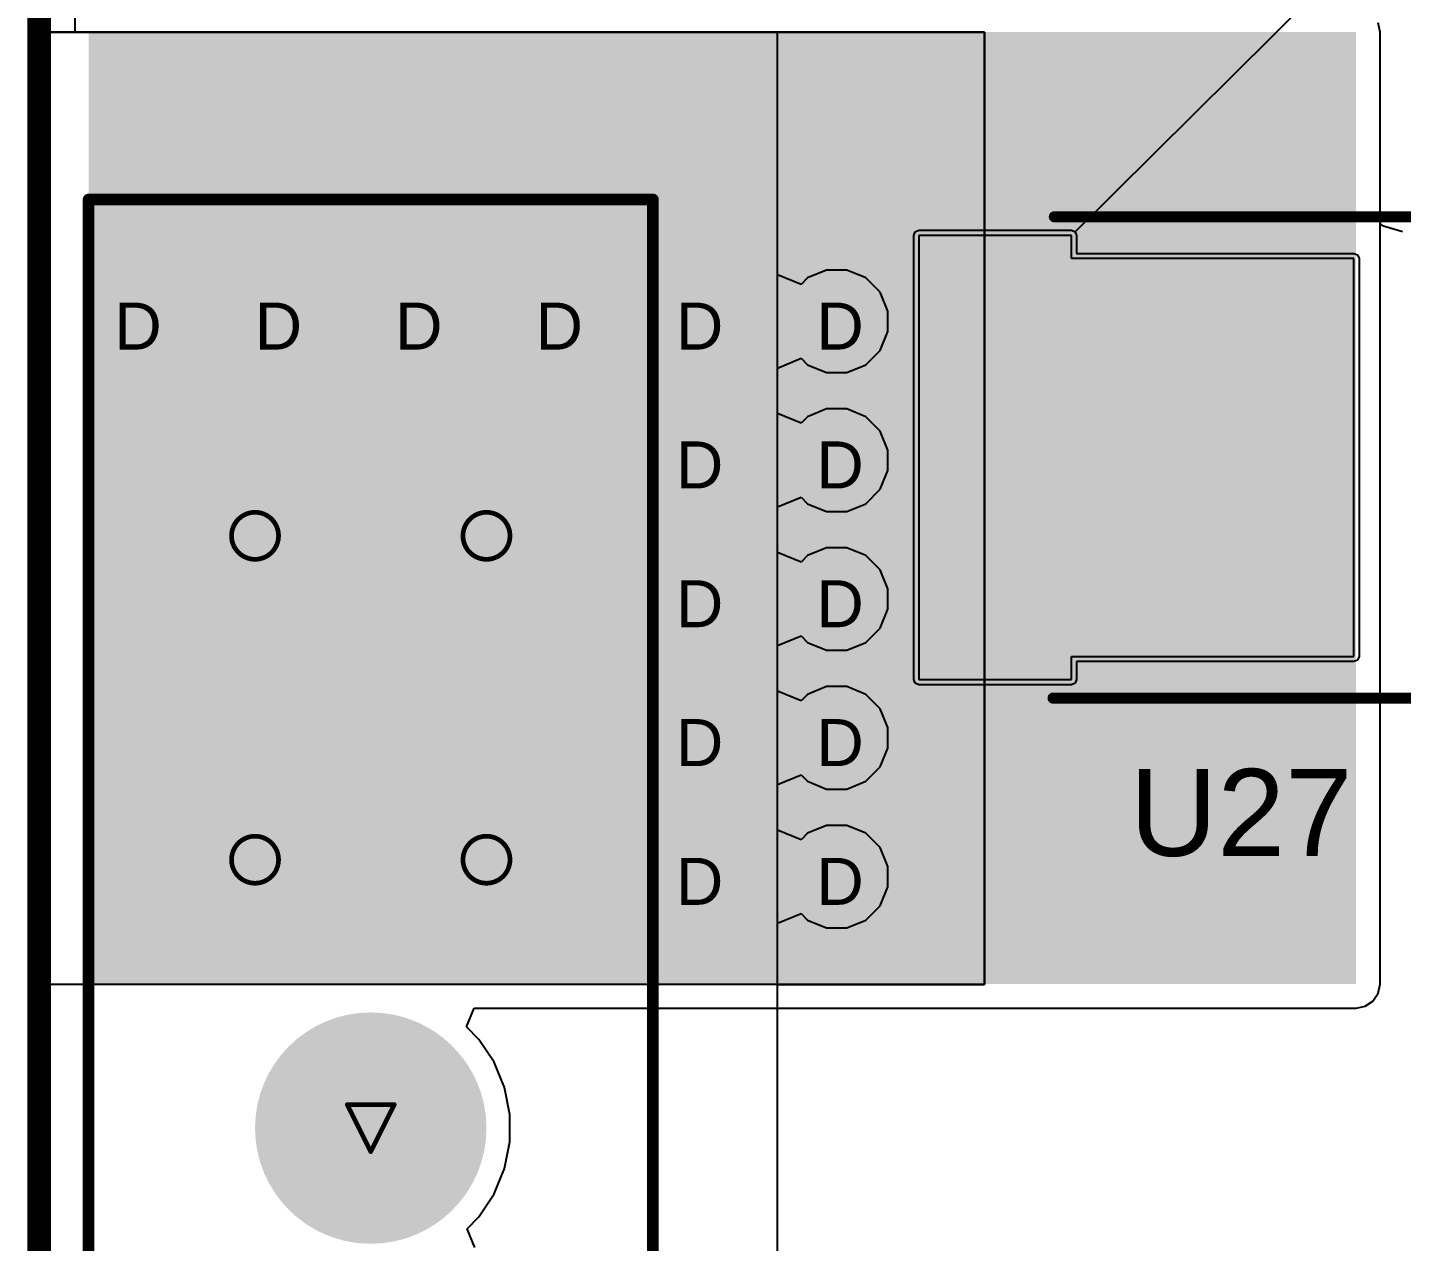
# Model space of a CAD drawing. Header units: inches. Extents: x 0 to 5401, y 0 to 5414.
# Drawn here: x -0.13 to 14.72, y 59.27 to 72.39 of the extents above; entities that cross this region are included whole.
import ezdxf

# ---------------------------------------------------------------- set-up
doc = ezdxf.new("R2010")
doc.units = ezdxf.units.IN
for name, color, linetype in [('Board Outline', 216, 'Continuous'), ('Bottom Layer', 5, 'Continuous'), ('Bottom Solder', 6, 'Continuous'), ('Drill Drawing', 1, 'Continuous'), ('Layer 1', 16, 'Continuous'), ('Layer 2', 76, 'Continuous'), ('Multi-Layer', 9, 'Continuous'), ('Pad Holes', 156, 'Continuous'), ('Top Layer', 1, 'Continuous'), ('Top Overlay', 2, 'Continuous'), ('Top Paste', 8, 'Continuous'), ('Top Solder', 216, 'Continuous'), ('Via Holes', 16, 'Continuous')]:
    doc.layers.add(name, color=color, linetype=linetype)
doc.styles.add('Arial', font='', dxfattribs={"height": 0.2})
doc.styles.get('Arial').set_extended_font_data('Arial')

# ---------------------------------------------------------------- blocks, each defined once
blk = doc.blocks.new('P____PAK_SO_8_1')
at = {"layer": 'Top Layer'}
for points in [[(1.11, 2.693), (1.11, 2.083), (0.515, 2.083), (0.515, 2.693)], [(2.467, -0.5), (1.467, -0.5), (1.467, 0.5), (2.467, 0.5)], [(0.515, -2.693), (0.515, -2.083), (1.11, -2.083), (1.11, -2.693)]]:
    blk.add_hatch(color=1, dxfattribs=at).paths.add_polyline_path(points)
at = {"layer": 'Top Paste'}
for points in [[(1.11, 2.693), (1.11, 2.083), (0.515, 2.083), (0.515, 2.693)], [(2.467, -0.5), (1.467, -0.5), (1.467, 0.5), (2.467, 0.5)], [(0.515, -2.693), (0.515, -2.083), (1.11, -2.083), (1.11, -2.693)]]:
    blk.add_hatch(color=8, dxfattribs=at).paths.add_polyline_path(points)
at = {"layer": 'Top Solder'}
for points in [[(1.161, 2.743), (1.161, 2.032), (0.464, 2.032), (0.464, 2.743)], [(2.569, -0.602), (1.366, -0.602), (1.366, 0.602), (2.569, 0.602)], [(0.464, -2.743), (0.464, -2.032), (1.161, -2.032), (1.161, -2.743)]]:
    blk.add_hatch(color=216, dxfattribs=at).paths.add_polyline_path(points)
at = {"layer": 'Top Layer'}
for p, q in [((4.317, 2.4), (2.667, 2.4)), ((2.667, 2.4), (2.667, 2.15)), ((4.317, -2.4), (4.317, 2.4)), ((2.667, 2.15), (-0.383, 2.15)), ((-0.383, 2.15), (-0.383, -2.15)), ((-0.383, -2.15), (2.667, -2.15)), ((2.667, -2.15), (2.667, -2.4)), ((2.667, -2.4), (4.317, -2.4)), ((4.317, -2.4), (4.317, -2.4))]:
    blk.add_line(p, q, dxfattribs=at)
at = {"layer": 'Top Overlay'}
for points in [[(2.853, 2.601, 0.12, 0.12, 0), (-1.447, 2.601, 0.12, 0.12, 0)], [(2.867, 2.6, 0.12, 0.12, 0), (2.853, 2.601, 0.12, 0.12, 0)], [(2.853, -2.601, 0.12, 0.12, 0), (-1.447, -2.601, 0.12, 0.12, 0)], [(2.853, -2.601, 0.12, 0.12, 0), (2.817, -2.6, 0.12, 0.12, 0)]]:
    blk.add_lwpolyline(points, format="xyseb", dxfattribs=at)
for points in [[(2.823, 2.601, 0.06, 0.06, 1), (2.883, 2.601, 0.06, 0.06, 1)], [(2.823, 2.601, 0.06, 0.06, 1), (2.883, 2.601, 0.06, 0.06, 1)], [(2.837, 2.6, 0.06, 0.06, 1), (2.897, 2.6, 0.06, 0.06, 1)], [(2.787, -2.6, 0.06, 0.06, 1), (2.847, -2.6, 0.06, 0.06, 1)], [(2.823, -2.601, 0.06, 0.06, 1), (2.883, -2.601, 0.06, 0.06, 1)], [(2.823, -2.601, 0.06, 0.06, 1), (2.883, -2.601, 0.06, 0.06, 1)]]:
    blk.add_lwpolyline(points, format="xyseb", close=True, dxfattribs=at)
at = {"layer": 'Top Solder'}
for p, q in [((2.612, 2.4), (2.629, 2.439)), ((2.612, 2.205), (2.612, 2.4)), ((2.629, 2.439), (2.667, 2.455)), ((2.667, 2.455), (4.317, 2.455)), ((4.317, 2.455), (4.356, 2.439)), ((4.356, 2.439), (4.372, 2.4)), ((4.372, 2.4), (4.372, -2.4)), ((-0.438, 2.15), (-0.421, 2.189)), ((-0.438, -2.15), (-0.438, 2.15)), ((-0.421, 2.189), (-0.383, 2.205)), ((-0.383, 2.205), (2.612, 2.205)), ((-0.421, -2.189), (-0.438, -2.15)), ((-0.383, -2.205), (-0.421, -2.189)), ((2.612, -2.205), (-0.383, -2.205)), ((2.612, -2.4), (2.612, -2.205)), ((2.629, -2.439), (-5387.451, -5346.576)), ((2.629, -2.439), (2.612, -2.4)), ((2.667, -2.455), (2.629, -2.439)), ((4.317, -2.455), (2.667, -2.455)), ((4.356, -2.439), (4.317, -2.455)), ((4.372, -2.4), (4.356, -2.439))]:
    blk.add_line(p, q, dxfattribs=at)
blk = doc.blocks.new('178_6165_0002_4')
at = {"layer": 'Bottom Layer'}
blk.add_hatch(color=5, dxfattribs=at).paths.add_polyline_path([(-7.5, 2.35), (-5.3, 2.35), (-5.3, 0.15), (-7.5, 0.15)])
h = blk.add_hatch(color=5, dxfattribs=at)
edge = h.paths.add_edge_path()
edge.add_arc((-2.9, 1.25), 1.1, 0, 360)
h = blk.add_hatch(color=5, dxfattribs=at)
edge = h.paths.add_edge_path()
edge.add_arc((2.9, 1.25), 1.1, 0, 360)
h = blk.add_hatch(color=5, dxfattribs=at)
edge = h.paths.add_edge_path()
edge.add_arc((6.4, 1.25), 1.1, 0, 360)
h = blk.add_hatch(color=5, dxfattribs=at)
edge = h.paths.add_edge_path()
edge.add_arc((-6.4, -1.25), 1.1, 0, 360)
h = blk.add_hatch(color=5, dxfattribs=at)
edge = h.paths.add_edge_path()
edge.add_arc((-2.9, -1.25), 1.1, 0, 360)
h = blk.add_hatch(color=5, dxfattribs=at)
edge = h.paths.add_edge_path()
edge.add_arc((2.9, -1.25), 1.1, 0, 360)
h = blk.add_hatch(color=5, dxfattribs=at)
edge = h.paths.add_edge_path()
edge.add_arc((6.4, -1.25), 1.1, 0, 360)
at = {"layer": 'Bottom Solder'}
blk.add_hatch(color=6, dxfattribs=at).paths.add_polyline_path([(-7.551, 2.401), (-5.249, 2.401), (-5.249, 0.099), (-7.551, 0.099)])
h = blk.add_hatch(color=6, dxfattribs=at)
edge = h.paths.add_edge_path()
edge.add_arc((-2.9, 1.25), 1.151, 0, 360)
h = blk.add_hatch(color=6, dxfattribs=at)
edge = h.paths.add_edge_path()
edge.add_arc((2.9, 1.25), 1.151, 0, 360)
h = blk.add_hatch(color=6, dxfattribs=at)
edge = h.paths.add_edge_path()
edge.add_arc((6.4, 1.25), 1.151, 0, 360)
h = blk.add_hatch(color=6, dxfattribs=at)
edge = h.paths.add_edge_path()
edge.add_arc((0, 0), 0.102, 0, 360)
h = blk.add_hatch(color=6, dxfattribs=at)
edge = h.paths.add_edge_path()
edge.add_arc((-6.4, -1.25), 1.151, 0, 360)
h = blk.add_hatch(color=6, dxfattribs=at)
edge = h.paths.add_edge_path()
edge.add_arc((-2.9, -1.25), 1.151, 0, 360)
h = blk.add_hatch(color=6, dxfattribs=at)
edge = h.paths.add_edge_path()
edge.add_arc((2.9, -1.25), 1.151, 0, 360)
h = blk.add_hatch(color=6, dxfattribs=at)
edge = h.paths.add_edge_path()
edge.add_arc((6.4, -1.25), 1.151, 0, 360)
at = {"layer": 'Layer 1'}
blk.add_hatch(color=16, dxfattribs=at).paths.add_polyline_path([(-7.5, 2.35), (-5.3, 2.35), (-5.3, 0.15), (-7.5, 0.15)])
h = blk.add_hatch(color=16, dxfattribs=at)
edge = h.paths.add_edge_path()
edge.add_arc((-2.9, 1.25), 1.1, 0, 360)
h = blk.add_hatch(color=16, dxfattribs=at)
edge = h.paths.add_edge_path()
edge.add_arc((2.9, 1.25), 1.1, 0, 360)
h = blk.add_hatch(color=16, dxfattribs=at)
edge = h.paths.add_edge_path()
edge.add_arc((6.4, 1.25), 1.1, 0, 360)
h = blk.add_hatch(color=16, dxfattribs=at)
edge = h.paths.add_edge_path()
edge.add_arc((-6.4, -1.25), 1.1, 0, 360)
h = blk.add_hatch(color=16, dxfattribs=at)
edge = h.paths.add_edge_path()
edge.add_arc((-2.9, -1.25), 1.1, 0, 360)
h = blk.add_hatch(color=16, dxfattribs=at)
edge = h.paths.add_edge_path()
edge.add_arc((2.9, -1.25), 1.1, 0, 360)
h = blk.add_hatch(color=16, dxfattribs=at)
edge = h.paths.add_edge_path()
edge.add_arc((6.4, -1.25), 1.1, 0, 360)
at = {"layer": 'Layer 2'}
blk.add_hatch(color=76, dxfattribs=at).paths.add_polyline_path([(-7.5, 2.35), (-5.3, 2.35), (-5.3, 0.15), (-7.5, 0.15)])
h = blk.add_hatch(color=76, dxfattribs=at)
edge = h.paths.add_edge_path()
edge.add_arc((-2.9, 1.25), 1.1, 0, 360)
h = blk.add_hatch(color=76, dxfattribs=at)
edge = h.paths.add_edge_path()
edge.add_arc((2.9, 1.25), 1.1, 0, 360)
h = blk.add_hatch(color=76, dxfattribs=at)
edge = h.paths.add_edge_path()
edge.add_arc((6.4, 1.25), 1.1, 0, 360)
h = blk.add_hatch(color=76, dxfattribs=at)
edge = h.paths.add_edge_path()
edge.add_arc((-6.4, -1.25), 1.1, 0, 360)
h = blk.add_hatch(color=76, dxfattribs=at)
edge = h.paths.add_edge_path()
edge.add_arc((-2.9, -1.25), 1.1, 0, 360)
h = blk.add_hatch(color=76, dxfattribs=at)
edge = h.paths.add_edge_path()
edge.add_arc((2.9, -1.25), 1.1, 0, 360)
h = blk.add_hatch(color=76, dxfattribs=at)
edge = h.paths.add_edge_path()
edge.add_arc((6.4, -1.25), 1.1, 0, 360)
at = {"layer": 'Multi-Layer'}
blk.add_hatch(color=9, dxfattribs=at).paths.add_polyline_path([(-7.5, 2.35), (-5.3, 2.35), (-5.3, 0.15), (-7.5, 0.15)])
h = blk.add_hatch(color=9, dxfattribs=at)
edge = h.paths.add_edge_path()
edge.add_arc((-2.9, 1.25), 1.1, 0, 360)
h = blk.add_hatch(color=9, dxfattribs=at)
edge = h.paths.add_edge_path()
edge.add_arc((2.9, 1.25), 1.1, 0, 360)
h = blk.add_hatch(color=9, dxfattribs=at)
edge = h.paths.add_edge_path()
edge.add_arc((6.4, 1.25), 1.1, 0, 360)
h = blk.add_hatch(color=9, dxfattribs=at)
edge = h.paths.add_edge_path()
edge.add_arc((-6.4, -1.25), 1.1, 0, 360)
h = blk.add_hatch(color=9, dxfattribs=at)
edge = h.paths.add_edge_path()
edge.add_arc((-2.9, -1.25), 1.1, 0, 360)
h = blk.add_hatch(color=9, dxfattribs=at)
edge = h.paths.add_edge_path()
edge.add_arc((2.9, -1.25), 1.1, 0, 360)
h = blk.add_hatch(color=9, dxfattribs=at)
edge = h.paths.add_edge_path()
edge.add_arc((6.4, -1.25), 1.1, 0, 360)
at = {"layer": 'Pad Holes'}
h = blk.add_hatch(color=7, dxfattribs=at)
edge = h.paths.add_edge_path()
edge.add_arc((-6.4, 1.25), 0.75, 0, 360)
h = blk.add_hatch(color=7, dxfattribs=at)
edge = h.paths.add_edge_path()
edge.add_arc((-2.9, 1.25), 0.75, 0, 360)
h = blk.add_hatch(color=7, dxfattribs=at)
edge = h.paths.add_edge_path()
edge.add_arc((2.9, 1.25), 0.75, 0, 360)
h = blk.add_hatch(color=7, dxfattribs=at)
edge = h.paths.add_edge_path()
edge.add_arc((6.4, 1.25), 0.75, 0, 360)
h = blk.add_hatch(color=7, dxfattribs=at)
edge = h.paths.add_edge_path()
edge.add_arc((0, 0), 1.25, 0, 360)
h = blk.add_hatch(color=7, dxfattribs=at)
edge = h.paths.add_edge_path()
edge.add_arc((-6.4, -1.25), 0.75, 0, 360)
h = blk.add_hatch(color=7, dxfattribs=at)
edge = h.paths.add_edge_path()
edge.add_arc((-2.9, -1.25), 0.75, 0, 360)
h = blk.add_hatch(color=7, dxfattribs=at)
edge = h.paths.add_edge_path()
edge.add_arc((2.9, -1.25), 0.75, 0, 360)
h = blk.add_hatch(color=7, dxfattribs=at)
edge = h.paths.add_edge_path()
edge.add_arc((6.4, -1.25), 0.75, 0, 360)
at = {"layer": 'Top Layer'}
blk.add_hatch(color=1, dxfattribs=at).paths.add_polyline_path([(-7.5, 2.35), (-5.3, 2.35), (-5.3, 0.15), (-7.5, 0.15)])
h = blk.add_hatch(color=1, dxfattribs=at)
edge = h.paths.add_edge_path()
edge.add_arc((-2.9, 1.25), 1.1, 0, 360)
h = blk.add_hatch(color=1, dxfattribs=at)
edge = h.paths.add_edge_path()
edge.add_arc((2.9, 1.25), 1.1, 0, 360)
h = blk.add_hatch(color=1, dxfattribs=at)
edge = h.paths.add_edge_path()
edge.add_arc((6.4, 1.25), 1.1, 0, 360)
h = blk.add_hatch(color=1, dxfattribs=at)
edge = h.paths.add_edge_path()
edge.add_arc((-6.4, -1.25), 1.1, 0, 360)
h = blk.add_hatch(color=1, dxfattribs=at)
edge = h.paths.add_edge_path()
edge.add_arc((-2.9, -1.25), 1.1, 0, 360)
h = blk.add_hatch(color=1, dxfattribs=at)
edge = h.paths.add_edge_path()
edge.add_arc((2.9, -1.25), 1.1, 0, 360)
h = blk.add_hatch(color=1, dxfattribs=at)
edge = h.paths.add_edge_path()
edge.add_arc((6.4, -1.25), 1.1, 0, 360)
at = {"layer": 'Top Solder'}
blk.add_hatch(color=216, dxfattribs=at).paths.add_polyline_path([(-7.551, 2.401), (-5.249, 2.401), (-5.249, 0.099), (-7.551, 0.099)])
h = blk.add_hatch(color=216, dxfattribs=at)
edge = h.paths.add_edge_path()
edge.add_arc((-2.9, 1.25), 1.151, 0, 360)
h = blk.add_hatch(color=216, dxfattribs=at)
edge = h.paths.add_edge_path()
edge.add_arc((2.9, 1.25), 1.151, 0, 360)
h = blk.add_hatch(color=216, dxfattribs=at)
edge = h.paths.add_edge_path()
edge.add_arc((6.4, 1.25), 1.151, 0, 360)
h = blk.add_hatch(color=216, dxfattribs=at)
edge = h.paths.add_edge_path()
edge.add_arc((0, 0), 0.102, 0, 360)
h = blk.add_hatch(color=216, dxfattribs=at)
edge = h.paths.add_edge_path()
edge.add_arc((-6.4, -1.25), 1.151, 0, 360)
h = blk.add_hatch(color=216, dxfattribs=at)
edge = h.paths.add_edge_path()
edge.add_arc((-2.9, -1.25), 1.151, 0, 360)
h = blk.add_hatch(color=216, dxfattribs=at)
edge = h.paths.add_edge_path()
edge.add_arc((2.9, -1.25), 1.151, 0, 360)
h = blk.add_hatch(color=216, dxfattribs=at)
edge = h.paths.add_edge_path()
edge.add_arc((6.4, -1.25), 1.151, 0, 360)
at = {"layer": 'Top Overlay'}
for points in [[(-10.033, 3.048, 0.127, 0.127, 0), (-10.033, -3.048, 0.127, 0.127, 0)], [(-10.033, 3.048, 0.127, 0.127, 0), (10.033, 3.048, 0.127, 0.127, 0)], [(10.033, 3.048, 0.127, 0.127, 0), (10.033, -3.048, 0.127, 0.127, 0)], [(-10.033, -3.048, 0.127, 0.127, 0), (10.033, -3.048, 0.127, 0.127, 0)]]:
    blk.add_lwpolyline(points, format="xyseb", dxfattribs=at)
for points in [[(-10.065, 3.048, 0.0635, 0.0635, 1), (-10.001, 3.048, 0.0635, 0.0635, 1)], [(-10.065, 3.048, 0.0635, 0.0635, 1), (-10.001, 3.048, 0.0635, 0.0635, 1)], [(10.001, 3.048, 0.0635, 0.0635, 1), (10.065, 3.048, 0.0635, 0.0635, 1)], [(10.001, 3.048, 0.0635, 0.0635, 1), (10.065, 3.048, 0.0635, 0.0635, 1)], [(-10.065, -3.048, 0.0635, 0.0635, 1), (-10.001, -3.048, 0.0635, 0.0635, 1)], [(-10.065, -3.048, 0.0635, 0.0635, 1), (-10.001, -3.048, 0.0635, 0.0635, 1)], [(10.001, -3.048, 0.0635, 0.0635, 1), (10.065, -3.048, 0.0635, 0.0635, 1)], [(10.001, -3.048, 0.0635, 0.0635, 1), (10.065, -3.048, 0.0635, 0.0635, 1)]]:
    blk.add_lwpolyline(points, format="xyseb", close=True, dxfattribs=at)
at = {"layer": 'Top Overlay', "style": 'Arial'}
blk.add_text('1', height=0.8, dxfattribs=at).set_placement((-8.128, 1.041))

msp = doc.modelspace()

# ---------------------------------------------------------------- hatches: boundary and pattern name
at = {"layer": 'Bottom Layer'}
msp.add_hatch(color=5, dxfattribs=at).paths.add_polyline_path([(0.533, 62.052), (14.224, 62.052), (14.224, 72.339), (0.533, 72.339)])
h = msp.add_hatch(color=5, dxfattribs=at)
edge = h.paths.add_edge_path()
edge.add_arc((1.031, 69.213), 0.3, 0, 360)
h = msp.add_hatch(color=5, dxfattribs=at)
edge = h.paths.add_edge_path()
edge.add_arc((2.547, 69.213), 0.3, 0, 360)
h = msp.add_hatch(color=5, dxfattribs=at)
edge = h.paths.add_edge_path()
edge.add_arc((4.064, 69.213), 0.3, 0, 360)
h = msp.add_hatch(color=5, dxfattribs=at)
edge = h.paths.add_edge_path()
edge.add_arc((5.581, 69.213), 0.3, 0, 360)
h = msp.add_hatch(color=5, dxfattribs=at)
edge = h.paths.add_edge_path()
edge.add_arc((7.098, 69.213), 0.3, 0, 360)
h = msp.add_hatch(color=5, dxfattribs=at)
edge = h.paths.add_edge_path()
edge.add_arc((8.614, 69.213), 0.3, 0, 360)
h = msp.add_hatch(color=5, dxfattribs=at)
edge = h.paths.add_edge_path()
edge.add_arc((7.098, 67.713), 0.3, 0, 360)
h = msp.add_hatch(color=5, dxfattribs=at)
edge = h.paths.add_edge_path()
edge.add_arc((8.614, 67.713), 0.3, 0, 360)
h = msp.add_hatch(color=5, dxfattribs=at)
edge = h.paths.add_edge_path()
edge.add_arc((7.098, 66.213), 0.3, 0, 360)
h = msp.add_hatch(color=5, dxfattribs=at)
edge = h.paths.add_edge_path()
edge.add_arc((8.614, 66.213), 0.3, 0, 360)
h = msp.add_hatch(color=5, dxfattribs=at)
edge = h.paths.add_edge_path()
edge.add_arc((7.098, 64.713), 0.3, 0, 360)
h = msp.add_hatch(color=5, dxfattribs=at)
edge = h.paths.add_edge_path()
edge.add_arc((8.614, 64.713), 0.3, 0, 360)
h = msp.add_hatch(color=5, dxfattribs=at)
edge = h.paths.add_edge_path()
edge.add_arc((7.098, 63.213), 0.3, 0, 360)
h = msp.add_hatch(color=5, dxfattribs=at)
edge = h.paths.add_edge_path()
edge.add_arc((8.614, 63.213), 0.3, 0, 360)
at = {"layer": 'Bottom Solder'}
h = msp.add_hatch(color=6, dxfattribs=at)
edge = h.paths.add_edge_path()
edge.add_arc((1.031, 69.213), 0.402, 0, 360)
h = msp.add_hatch(color=6, dxfattribs=at)
edge = h.paths.add_edge_path()
edge.add_arc((2.547, 69.213), 0.402, 0, 360)
h = msp.add_hatch(color=6, dxfattribs=at)
edge = h.paths.add_edge_path()
edge.add_arc((4.064, 69.213), 0.402, 0, 360)
h = msp.add_hatch(color=6, dxfattribs=at)
edge = h.paths.add_edge_path()
edge.add_arc((5.581, 69.213), 0.402, 0, 360)
h = msp.add_hatch(color=6, dxfattribs=at)
edge = h.paths.add_edge_path()
edge.add_arc((7.098, 69.213), 0.402, 0, 360)
h = msp.add_hatch(color=6, dxfattribs=at)
edge = h.paths.add_edge_path()
edge.add_arc((8.614, 69.213), 0.402, 0, 360)
h = msp.add_hatch(color=6, dxfattribs=at)
edge = h.paths.add_edge_path()
edge.add_arc((7.098, 67.713), 0.402, 0, 360)
h = msp.add_hatch(color=6, dxfattribs=at)
edge = h.paths.add_edge_path()
edge.add_arc((8.614, 67.713), 0.402, 0, 360)
h = msp.add_hatch(color=6, dxfattribs=at)
edge = h.paths.add_edge_path()
edge.add_arc((7.098, 66.213), 0.402, 0, 360)
h = msp.add_hatch(color=6, dxfattribs=at)
edge = h.paths.add_edge_path()
edge.add_arc((8.614, 66.213), 0.402, 0, 360)
h = msp.add_hatch(color=6, dxfattribs=at)
edge = h.paths.add_edge_path()
edge.add_arc((7.098, 64.713), 0.402, 0, 360)
h = msp.add_hatch(color=6, dxfattribs=at)
edge = h.paths.add_edge_path()
edge.add_arc((8.614, 64.713), 0.402, 0, 360)
h = msp.add_hatch(color=6, dxfattribs=at)
edge = h.paths.add_edge_path()
edge.add_arc((7.098, 63.213), 0.402, 0, 360)
h = msp.add_hatch(color=6, dxfattribs=at)
edge = h.paths.add_edge_path()
edge.add_arc((8.614, 63.213), 0.402, 0, 360)
at = {"layer": 'Layer 1'}
h = msp.add_hatch(color=16, dxfattribs=at)
edge = h.paths.add_edge_path()
edge.add_arc((1.031, 69.213), 0.3, 0, 360)
h = msp.add_hatch(color=16, dxfattribs=at)
edge = h.paths.add_edge_path()
edge.add_arc((2.547, 69.213), 0.3, 0, 360)
h = msp.add_hatch(color=16, dxfattribs=at)
edge = h.paths.add_edge_path()
edge.add_arc((4.064, 69.213), 0.3, 0, 360)
h = msp.add_hatch(color=16, dxfattribs=at)
edge = h.paths.add_edge_path()
edge.add_arc((5.581, 69.213), 0.3, 0, 360)
h = msp.add_hatch(color=16, dxfattribs=at)
edge = h.paths.add_edge_path()
edge.add_arc((7.098, 69.213), 0.3, 0, 360)
h = msp.add_hatch(color=16, dxfattribs=at)
edge = h.paths.add_edge_path()
edge.add_arc((8.614, 69.213), 0.3, 0, 360)
h = msp.add_hatch(color=16, dxfattribs=at)
edge = h.paths.add_edge_path()
edge.add_arc((7.098, 67.713), 0.3, 0, 360)
h = msp.add_hatch(color=16, dxfattribs=at)
edge = h.paths.add_edge_path()
edge.add_arc((8.614, 67.713), 0.3, 0, 360)
h = msp.add_hatch(color=16, dxfattribs=at)
edge = h.paths.add_edge_path()
edge.add_arc((7.098, 66.213), 0.3, 0, 360)
h = msp.add_hatch(color=16, dxfattribs=at)
edge = h.paths.add_edge_path()
edge.add_arc((8.614, 66.213), 0.3, 0, 360)
h = msp.add_hatch(color=16, dxfattribs=at)
edge = h.paths.add_edge_path()
edge.add_arc((7.098, 64.713), 0.3, 0, 360)
h = msp.add_hatch(color=16, dxfattribs=at)
edge = h.paths.add_edge_path()
edge.add_arc((8.614, 64.713), 0.3, 0, 360)
h = msp.add_hatch(color=16, dxfattribs=at)
edge = h.paths.add_edge_path()
edge.add_arc((7.098, 63.213), 0.3, 0, 360)
h = msp.add_hatch(color=16, dxfattribs=at)
edge = h.paths.add_edge_path()
edge.add_arc((8.614, 63.213), 0.3, 0, 360)
at = {"layer": 'Layer 2'}
h = msp.add_hatch(color=76, dxfattribs=at)
edge = h.paths.add_edge_path()
edge.add_arc((1.031, 69.213), 0.3, 0, 360)
h = msp.add_hatch(color=76, dxfattribs=at)
edge = h.paths.add_edge_path()
edge.add_arc((2.547, 69.213), 0.3, 0, 360)
h = msp.add_hatch(color=76, dxfattribs=at)
edge = h.paths.add_edge_path()
edge.add_arc((4.064, 69.213), 0.3, 0, 360)
h = msp.add_hatch(color=76, dxfattribs=at)
edge = h.paths.add_edge_path()
edge.add_arc((5.581, 69.213), 0.3, 0, 360)
h = msp.add_hatch(color=76, dxfattribs=at)
edge = h.paths.add_edge_path()
edge.add_arc((7.098, 69.213), 0.3, 0, 360)
h = msp.add_hatch(color=76, dxfattribs=at)
edge = h.paths.add_edge_path()
edge.add_arc((8.614, 69.213), 0.3, 0, 360)
h = msp.add_hatch(color=76, dxfattribs=at)
edge = h.paths.add_edge_path()
edge.add_arc((7.098, 67.713), 0.3, 0, 360)
h = msp.add_hatch(color=76, dxfattribs=at)
edge = h.paths.add_edge_path()
edge.add_arc((8.614, 67.713), 0.3, 0, 360)
h = msp.add_hatch(color=76, dxfattribs=at)
edge = h.paths.add_edge_path()
edge.add_arc((7.098, 66.213), 0.3, 0, 360)
h = msp.add_hatch(color=76, dxfattribs=at)
edge = h.paths.add_edge_path()
edge.add_arc((8.614, 66.213), 0.3, 0, 360)
h = msp.add_hatch(color=76, dxfattribs=at)
edge = h.paths.add_edge_path()
edge.add_arc((7.098, 64.713), 0.3, 0, 360)
h = msp.add_hatch(color=76, dxfattribs=at)
edge = h.paths.add_edge_path()
edge.add_arc((8.614, 64.713), 0.3, 0, 360)
h = msp.add_hatch(color=76, dxfattribs=at)
edge = h.paths.add_edge_path()
edge.add_arc((7.098, 63.213), 0.3, 0, 360)
h = msp.add_hatch(color=76, dxfattribs=at)
edge = h.paths.add_edge_path()
edge.add_arc((8.614, 63.213), 0.3, 0, 360)
at = {"layer": 'Top Layer'}
msp.add_hatch(color=1, dxfattribs=at).paths.add_polyline_path([(0.533, 62.052), (14.224, 62.052), (14.224, 72.339), (0.533, 72.339)])
h = msp.add_hatch(color=1, dxfattribs=at)
edge = h.paths.add_edge_path()
edge.add_arc((1.031, 69.213), 0.3, 0, 360)
h = msp.add_hatch(color=1, dxfattribs=at)
edge = h.paths.add_edge_path()
edge.add_arc((2.547, 69.213), 0.3, 0, 360)
h = msp.add_hatch(color=1, dxfattribs=at)
edge = h.paths.add_edge_path()
edge.add_arc((4.064, 69.213), 0.3, 0, 360)
h = msp.add_hatch(color=1, dxfattribs=at)
edge = h.paths.add_edge_path()
edge.add_arc((5.581, 69.213), 0.3, 0, 360)
h = msp.add_hatch(color=1, dxfattribs=at)
edge = h.paths.add_edge_path()
edge.add_arc((7.098, 69.213), 0.3, 0, 360)
h = msp.add_hatch(color=1, dxfattribs=at)
edge = h.paths.add_edge_path()
edge.add_arc((8.614, 69.213), 0.3, 0, 360)
h = msp.add_hatch(color=1, dxfattribs=at)
edge = h.paths.add_edge_path()
edge.add_arc((7.098, 67.713), 0.3, 0, 360)
h = msp.add_hatch(color=1, dxfattribs=at)
edge = h.paths.add_edge_path()
edge.add_arc((8.614, 67.713), 0.3, 0, 360)
h = msp.add_hatch(color=1, dxfattribs=at)
edge = h.paths.add_edge_path()
edge.add_arc((7.098, 66.213), 0.3, 0, 360)
h = msp.add_hatch(color=1, dxfattribs=at)
edge = h.paths.add_edge_path()
edge.add_arc((8.614, 66.213), 0.3, 0, 360)
h = msp.add_hatch(color=1, dxfattribs=at)
edge = h.paths.add_edge_path()
edge.add_arc((7.098, 64.713), 0.3, 0, 360)
h = msp.add_hatch(color=1, dxfattribs=at)
edge = h.paths.add_edge_path()
edge.add_arc((8.614, 64.713), 0.3, 0, 360)
h = msp.add_hatch(color=1, dxfattribs=at)
edge = h.paths.add_edge_path()
edge.add_arc((7.098, 63.213), 0.3, 0, 360)
h = msp.add_hatch(color=1, dxfattribs=at)
edge = h.paths.add_edge_path()
edge.add_arc((8.614, 63.213), 0.3, 0, 360)
at = {"layer": 'Top Solder'}
h = msp.add_hatch(color=216, dxfattribs=at)
edge = h.paths.add_edge_path()
edge.add_arc((1.031, 69.213), 0.402, 0, 360)
h = msp.add_hatch(color=216, dxfattribs=at)
edge = h.paths.add_edge_path()
edge.add_arc((2.547, 69.213), 0.402, 0, 360)
h = msp.add_hatch(color=216, dxfattribs=at)
edge = h.paths.add_edge_path()
edge.add_arc((4.064, 69.213), 0.402, 0, 360)
h = msp.add_hatch(color=216, dxfattribs=at)
edge = h.paths.add_edge_path()
edge.add_arc((5.581, 69.213), 0.402, 0, 360)
h = msp.add_hatch(color=216, dxfattribs=at)
edge = h.paths.add_edge_path()
edge.add_arc((7.098, 69.213), 0.402, 0, 360)
h = msp.add_hatch(color=216, dxfattribs=at)
edge = h.paths.add_edge_path()
edge.add_arc((8.614, 69.213), 0.402, 0, 360)
h = msp.add_hatch(color=216, dxfattribs=at)
edge = h.paths.add_edge_path()
edge.add_arc((7.098, 67.713), 0.402, 0, 360)
h = msp.add_hatch(color=216, dxfattribs=at)
edge = h.paths.add_edge_path()
edge.add_arc((8.614, 67.713), 0.402, 0, 360)
h = msp.add_hatch(color=216, dxfattribs=at)
edge = h.paths.add_edge_path()
edge.add_arc((7.098, 66.213), 0.402, 0, 360)
h = msp.add_hatch(color=216, dxfattribs=at)
edge = h.paths.add_edge_path()
edge.add_arc((8.614, 66.213), 0.402, 0, 360)
h = msp.add_hatch(color=216, dxfattribs=at)
edge = h.paths.add_edge_path()
edge.add_arc((7.098, 64.713), 0.402, 0, 360)
h = msp.add_hatch(color=216, dxfattribs=at)
edge = h.paths.add_edge_path()
edge.add_arc((8.614, 64.713), 0.402, 0, 360)
h = msp.add_hatch(color=216, dxfattribs=at)
edge = h.paths.add_edge_path()
edge.add_arc((7.098, 63.213), 0.402, 0, 360)
h = msp.add_hatch(color=216, dxfattribs=at)
edge = h.paths.add_edge_path()
edge.add_arc((8.614, 63.213), 0.402, 0, 360)
at = {"layer": 'Via Holes'}
h = msp.add_hatch(color=7, dxfattribs=at)
edge = h.paths.add_edge_path()
edge.add_arc((1.031, 69.213), 0.15, 0, 360)
h = msp.add_hatch(color=7, dxfattribs=at)
edge = h.paths.add_edge_path()
edge.add_arc((2.547, 69.213), 0.15, 0, 360)
h = msp.add_hatch(color=7, dxfattribs=at)
edge = h.paths.add_edge_path()
edge.add_arc((4.064, 69.213), 0.15, 0, 360)
h = msp.add_hatch(color=7, dxfattribs=at)
edge = h.paths.add_edge_path()
edge.add_arc((5.581, 69.213), 0.15, 0, 360)
h = msp.add_hatch(color=7, dxfattribs=at)
edge = h.paths.add_edge_path()
edge.add_arc((7.098, 69.213), 0.15, 0, 360)
h = msp.add_hatch(color=7, dxfattribs=at)
edge = h.paths.add_edge_path()
edge.add_arc((8.614, 69.213), 0.15, 0, 360)
h = msp.add_hatch(color=7, dxfattribs=at)
edge = h.paths.add_edge_path()
edge.add_arc((7.098, 67.713), 0.15, 0, 360)
h = msp.add_hatch(color=7, dxfattribs=at)
edge = h.paths.add_edge_path()
edge.add_arc((8.614, 67.713), 0.15, 0, 360)
h = msp.add_hatch(color=7, dxfattribs=at)
edge = h.paths.add_edge_path()
edge.add_arc((7.098, 66.213), 0.15, 0, 360)
h = msp.add_hatch(color=7, dxfattribs=at)
edge = h.paths.add_edge_path()
edge.add_arc((8.614, 66.213), 0.15, 0, 360)
h = msp.add_hatch(color=7, dxfattribs=at)
edge = h.paths.add_edge_path()
edge.add_arc((7.098, 64.713), 0.15, 0, 360)
h = msp.add_hatch(color=7, dxfattribs=at)
edge = h.paths.add_edge_path()
edge.add_arc((8.614, 64.713), 0.15, 0, 360)
h = msp.add_hatch(color=7, dxfattribs=at)
edge = h.paths.add_edge_path()
edge.add_arc((7.098, 63.213), 0.15, 0, 360)
h = msp.add_hatch(color=7, dxfattribs=at)
edge = h.paths.add_edge_path()
edge.add_arc((8.614, 63.213), 0.15, 0, 360)

# ---------------------------------------------------------------- linework, layer by layer
at = {"layer": 'Board Outline'}
msp.add_lwpolyline([(0, 0, 0.254, 0.254, 0), (0, 117, 0.254, 0.254, 0)], format="xyseb", dxfattribs=at)
at = {"layer": 'Bottom Layer'}
for p, q in [((14.483, 72.339), (14.463, 72.438)), ((14.483, 62.052), (14.483, 72.339)), ((14.463, 61.953), (14.483, 62.052)), ((14.407, 61.869), (14.463, 61.953)), ((4.614, 61.59), (4.699, 61.793)), ((4.699, 61.793), (14.224, 61.793)), ((14.224, 61.793), (14.323, 61.813)), ((14.323, 61.813), (14.407, 61.869)), ((4.75, 61.455), (4.614, 61.59)), ((4.914, 61.209), (4.75, 61.455)), ((5.027, 60.935), (4.914, 61.209)), ((5.085, 60.644), (5.027, 60.935)), ((5.085, 60.348), (5.085, 60.644)), ((5.027, 60.058), (5.085, 60.348)), ((4.914, 59.784), (5.027, 60.058)), ((4.75, 59.537), (4.914, 59.784)), ((4.621, 59.409), (4.75, 59.537)), ((4.705, 59.206), (4.621, 59.409))]:
    msp.add_line(p, q, dxfattribs=at)
at = {"layer": 'Drill Drawing'}
for points in [[(2.585, 66.896, 0.0508, 0.0508, 1), (2.077, 66.896, 0.0508, 0.0508, 1)], [(5.085, 66.896, 0.0508, 0.0508, 1), (4.577, 66.896, 0.0508, 0.0508, 1)], [(2.065, 66.896, 0.0254, 0.0254, 1), (2.09, 66.896, 0.0254, 0.0254, 1)], [(2.573, 66.896, 0.0254, 0.0254, 1), (2.598, 66.896, 0.0254, 0.0254, 1)], [(4.565, 66.896, 0.0254, 0.0254, 1), (4.59, 66.896, 0.0254, 0.0254, 1)], [(5.073, 66.896, 0.0254, 0.0254, 1), (5.098, 66.896, 0.0254, 0.0254, 1)], [(2.585, 63.396, 0.0508, 0.0508, 1), (2.077, 63.396, 0.0508, 0.0508, 1)], [(5.085, 63.396, 0.0508, 0.0508, 1), (4.577, 63.396, 0.0508, 0.0508, 1)], [(2.065, 63.396, 0.0254, 0.0254, 1), (2.09, 63.396, 0.0254, 0.0254, 1)], [(2.573, 63.396, 0.0254, 0.0254, 1), (2.598, 63.396, 0.0254, 0.0254, 1)], [(4.565, 63.396, 0.0254, 0.0254, 1), (4.59, 63.396, 0.0254, 0.0254, 1)], [(5.073, 63.396, 0.0254, 0.0254, 1), (5.098, 63.396, 0.0254, 0.0254, 1)], [(3.315, 60.75, 0.0254, 0.0254, 1), (3.34, 60.75, 0.0254, 0.0254, 1)], [(3.315, 60.75, 0.0254, 0.0254, 1), (3.34, 60.75, 0.0254, 0.0254, 1)], [(3.823, 60.75, 0.0254, 0.0254, 1), (3.848, 60.75, 0.0254, 0.0254, 1)], [(3.823, 60.75, 0.0254, 0.0254, 1), (3.848, 60.75, 0.0254, 0.0254, 1)], [(3.569, 60.242, 0.0254, 0.0254, 1), (3.594, 60.242, 0.0254, 0.0254, 1)], [(3.569, 60.242, 0.0254, 0.0254, 1), (3.594, 60.242, 0.0254, 0.0254, 1)]]:
    msp.add_lwpolyline(points, format="xyseb", close=True, dxfattribs=at)
for points in [[(3.327, 60.75, 0.0508, 0.0508, 0), (3.835, 60.75, 0.0508, 0.0508, 0)], [(3.327, 60.75, 0.0508, 0.0508, 0), (3.581, 60.242, 0.0508, 0.0508, 0)], [(3.581, 60.242, 0.0508, 0.0508, 0), (3.835, 60.75, 0.0508, 0.0508, 0)]]:
    msp.add_lwpolyline(points, format="xyseb", dxfattribs=at)
at = {"layer": 'Layer 1'}
for p, q in [((0.388, 72.339), (0.388, 95.234)), ((7.976, 72.339), (0, 72.339)), ((0, 72.339), (0, 44.424)), ((0, 62.046), (0, 72.339)), ((0, 72.339), (10.211, 72.339)), ((10.211, 72.339), (0.388, 72.339)), ((7.976, 44.519), (7.976, 72.339)), ((10.211, 72.339), (10.211, 62.046)), ((10.211, 62.046), (10.211, 72.339)), ((10.211, 62.046), (0, 62.046)), ((7.976, 44.519), (7.976, 62.046)), ((7.976, 62.046), (10.211, 62.046))]:
    msp.add_line(p, q, dxfattribs=at)
at = {"layer": 'Layer 2'}
for p, q in [((0.388, 72.339), (0.388, 96.324)), ((7.976, 72.339), (0, 72.339)), ((0, 72.339), (0, 44.424)), ((7.976, 72.339), (0.388, 72.339)), ((7.976, 44.519), (7.976, 72.339)), ((7.976, 69.717), (7.976, 72.339)), ((8.504, 69.767), (8.3, 69.683)), ((8.724, 69.767), (8.504, 69.767)), ((8.928, 69.683), (8.724, 69.767)), ((8.23, 69.612), (7.976, 69.717)), ((8.3, 69.683), (8.23, 69.612)), ((9.084, 69.527), (8.928, 69.683)), ((9.168, 69.323), (9.084, 69.527)), ((9.168, 69.103), (9.168, 69.323)), ((9.084, 68.899), (9.168, 69.103)), ((8.928, 68.743), (9.084, 68.899)), ((7.976, 68.709), (8.23, 68.814)), ((8.23, 68.814), (8.3, 68.743)), ((8.3, 68.743), (8.504, 68.659)), ((8.724, 68.659), (8.928, 68.743)), ((7.976, 68.217), (7.976, 68.709)), ((8.504, 68.659), (8.724, 68.659)), ((8.23, 68.112), (7.976, 68.217)), ((8.3, 68.183), (8.23, 68.112)), ((8.504, 68.267), (8.3, 68.183)), ((8.724, 68.267), (8.504, 68.267)), ((8.928, 68.183), (8.724, 68.267)), ((9.084, 68.027), (8.928, 68.183)), ((9.168, 67.823), (9.084, 68.027)), ((9.168, 67.603), (9.168, 67.823)), ((9.084, 67.399), (9.168, 67.603)), ((8.928, 67.243), (9.084, 67.399)), ((7.976, 67.209), (8.23, 67.314)), ((8.23, 67.314), (8.3, 67.243)), ((8.3, 67.243), (8.504, 67.159)), ((8.724, 67.159), (8.928, 67.243)), ((7.976, 66.717), (7.976, 67.209)), ((8.504, 67.159), (8.724, 67.159)), ((8.23, 66.612), (7.976, 66.717)), ((8.3, 66.683), (8.23, 66.612)), ((8.504, 66.767), (8.3, 66.683)), ((8.724, 66.767), (8.504, 66.767)), ((8.928, 66.683), (8.724, 66.767)), ((9.084, 66.527), (8.928, 66.683)), ((9.168, 66.323), (9.084, 66.527)), ((9.168, 66.103), (9.168, 66.323)), ((9.084, 65.899), (9.168, 66.103)), ((8.928, 65.743), (9.084, 65.899)), ((7.976, 65.709), (8.23, 65.814)), ((8.23, 65.814), (8.3, 65.743)), ((7.976, 65.217), (7.976, 65.709)), ((8.3, 65.743), (8.504, 65.659)), ((8.504, 65.659), (8.724, 65.659)), ((8.724, 65.659), (8.928, 65.743)), ((8.23, 65.112), (7.976, 65.217)), ((8.3, 65.183), (8.23, 65.112)), ((8.504, 65.267), (8.3, 65.183)), ((8.724, 65.267), (8.504, 65.267)), ((8.928, 65.183), (8.724, 65.267)), ((9.084, 65.027), (8.928, 65.183)), ((9.168, 64.823), (9.084, 65.027)), ((9.168, 64.603), (9.168, 64.823)), ((9.084, 64.399), (9.168, 64.603)), ((7.976, 64.209), (8.23, 64.314)), ((8.23, 64.314), (8.3, 64.243)), ((8.928, 64.243), (9.084, 64.399)), ((7.976, 63.717), (7.976, 64.209)), ((8.3, 64.243), (8.504, 64.159)), ((8.504, 64.159), (8.724, 64.159)), ((8.724, 64.159), (8.928, 64.243)), ((8.23, 63.612), (7.976, 63.717)), ((8.3, 63.683), (8.23, 63.612)), ((8.504, 63.767), (8.3, 63.683)), ((8.724, 63.767), (8.504, 63.767)), ((8.928, 63.683), (8.724, 63.767)), ((9.084, 63.527), (8.928, 63.683)), ((9.168, 63.323), (9.084, 63.527)), ((9.168, 63.103), (9.168, 63.323)), ((9.084, 62.899), (9.168, 63.103)), ((7.976, 62.709), (8.23, 62.814)), ((8.23, 62.814), (8.3, 62.743)), ((8.928, 62.743), (9.084, 62.899)), ((7.976, 44.519), (7.976, 62.709)), ((8.3, 62.743), (8.504, 62.659)), ((8.504, 62.659), (8.724, 62.659)), ((8.724, 62.659), (8.928, 62.743))]:
    msp.add_line(p, q, dxfattribs=at)
at = {"layer": 'Top Layer'}
for p, q in [((14.483, 72.339), (14.463, 72.438)), ((14.483, 70.272), (14.483, 72.339)), ((14.522, 70.24), (14.483, 70.272)), ((14.727, 70.18), (14.522, 70.24))]:
    msp.add_line(p, q, dxfattribs=at)

# ---------------------------------------------------------------- block references
for name, p, rotation in [('P____PAK_SO_8_1', (13.818, 67.742), 180), ('178_6165_0002_4', (3.581, 60.496), 90)]:
    msp.add_blockref(name, p, dxfattribs=dict(rotation=rotation))

# ---------------------------------------------------------------- texts
at = {"layer": 'Drill Drawing', "style": 'Arial'}
for p in [(0.811, 68.908), (2.327, 68.908), (3.844, 68.908), (5.361, 68.908), (6.877, 68.908), (8.394, 68.908), (6.877, 67.408), (8.394, 67.408), (6.877, 65.908), (8.394, 65.908), (6.877, 64.408), (8.394, 64.408), (6.877, 62.908), (8.394, 62.908)]:
    msp.add_text('D', height=0.508, dxfattribs=at).set_placement(p)
at = {"layer": 'Top Overlay', "style": 'Arial'}
msp.add_text('U27', height=0.9398, dxfattribs=at).set_placement((11.778, 63.437))

doc.saveas('drawing.dxf')
